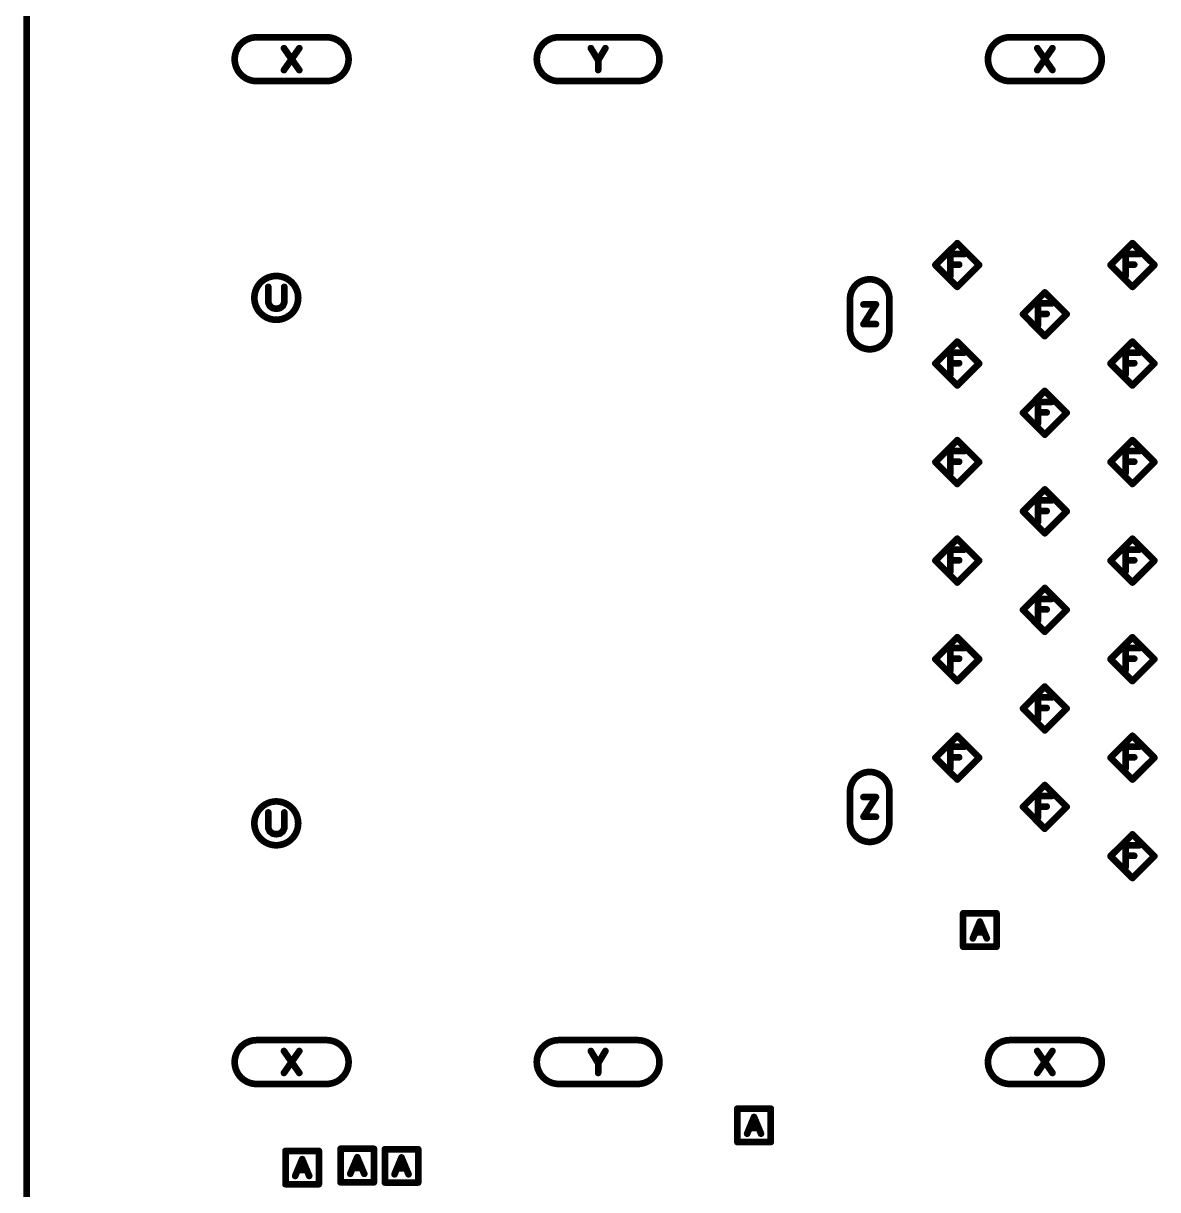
# Model space of a CAD drawing. Extents: x -14.2 to 19.9, y -5.2 to 16.9.
# Drawn here: x -0.003 to 1.017, y 3.421 to 4.47 of the extents above; entities that cross this region are included whole.
import ezdxf

# ---------------------------------------------------------------- set-up
doc = ezdxf.new("R2010")
doc.units = 0
doc.layers.get('0').update_dxf_attribs({"linetype": 'CONTINUOUS'})
doc.layers.add('FAB', color=2, linetype='CONTINUOUS')

# ---------------------------------------------------------------- blocks, each defined once
blk = doc.blocks.new('ROUND_1')
at = {"const_width": 0.003}
blk.add_lwpolyline([(-0.0015, 0, 1), (0.0015, 0, 1)], format="xyb", close=True, dxfattribs=at)

msp = doc.modelspace()

# ---------------------------------------------------------------- linework, layer by layer
at = {"layer": 'FAB', "const_width": 0.006}
for points in [[(0, 5.63), (0, 0)], [(0.2067, 4.457), (0.2697, 4.457)], [(0.4783, 4.457), (0.5492, 4.457)], [(0.8839, 4.457), (0.9468, 4.457)], [(0.2313, 4.4275), (0.2451, 4.4472)], [(0.2313, 4.4472), (0.2451, 4.4275)], [(0.5138, 4.4363), (0.5072, 4.4472)], [(0.5203, 4.4472), (0.5138, 4.4363)], [(0.9085, 4.4275), (0.9222, 4.4472)], [(0.9085, 4.4472), (0.9222, 4.4275)], [(0.5138, 4.4275), (0.5138, 4.4363)], [(0.2697, 4.4176), (0.2067, 4.4176)], [(0.5492, 4.4176), (0.4783, 4.4176)], [(0.9468, 4.4176), (0.8839, 4.4176)], [(0.8169, 4.2523), (0.8366, 4.2719)], [(0.8366, 4.2719), (0.8563, 4.2523)], [(0.9744, 4.2523), (0.9941, 4.2719)], [(0.9941, 4.2719), (1.0138, 4.2523)], [(0.8304, 4.2424), (0.8304, 4.2621)], [(0.8304, 4.2621), (0.8428, 4.2621)], [(0.9879, 4.2424), (0.9879, 4.2621)], [(0.9879, 4.2621), (1.0003, 4.2621)], [(0.8366, 4.2326), (0.8169, 4.2523)], [(0.8383, 4.2526), (0.8304, 4.2526)], [(0.8563, 4.2523), (0.8366, 4.2326)], [(0.9941, 4.2326), (0.9744, 4.2523)], [(0.9957, 4.2526), (0.9879, 4.2526)], [(1.0138, 4.2523), (0.9941, 4.2326)], [(0.2172, 4.2326), (0.2172, 4.2185)], [(0.2316, 4.2185), (0.2316, 4.2326)], [(0.8957, 4.208), (0.9153, 4.2276)], [(0.9153, 4.2276), (0.935, 4.208)], [(0.2172, 4.2185), (0.2185, 4.2155)], [(0.2185, 4.2155), (0.2211, 4.2135)], [(0.2211, 4.2135), (0.2244, 4.2129)], [(0.2244, 4.2129), (0.2277, 4.2135)], [(0.2277, 4.2135), (0.2303, 4.2155)], [(0.2303, 4.2155), (0.2316, 4.2185)], [(0.7402, 4.1942), (0.7402, 4.2217)], [(0.7523, 4.2168), (0.7635, 4.2168)], [(0.7635, 4.2168), (0.7523, 4.1991)], [(0.7756, 4.2217), (0.7756, 4.1942)], [(0.9091, 4.1981), (0.9091, 4.2178)], [(0.9091, 4.2178), (0.9216, 4.2178)], [(0.9153, 4.1883), (0.8957, 4.208)], [(0.917, 4.2083), (0.9091, 4.2083)], [(0.935, 4.208), (0.9153, 4.1883)], [(0.7523, 4.1991), (0.7635, 4.1991)], [(0.8169, 4.1637), (0.8366, 4.1834)], [(0.8366, 4.1834), (0.8563, 4.1637)], [(0.9744, 4.1637), (0.9941, 4.1834)], [(0.9941, 4.1834), (1.0138, 4.1637)], [(0.8304, 4.1538), (0.8304, 4.1735)], [(0.8304, 4.1735), (0.8428, 4.1735)], [(0.9879, 4.1538), (0.9879, 4.1735)], [(0.9879, 4.1735), (1.0003, 4.1735)], [(0.8366, 4.144), (0.8169, 4.1637)], [(0.8383, 4.164), (0.8304, 4.164)], [(0.8563, 4.1637), (0.8366, 4.144)], [(0.9941, 4.144), (0.9744, 4.1637)], [(0.9957, 4.164), (0.9879, 4.164)], [(1.0138, 4.1637), (0.9941, 4.144)], [(0.8957, 4.1194), (0.9153, 4.1391)], [(0.9153, 4.1391), (0.935, 4.1194)], [(0.9091, 4.1095), (0.9091, 4.1292)], [(0.9091, 4.1292), (0.9216, 4.1292)], [(0.9153, 4.0997), (0.8957, 4.1194)], [(0.917, 4.1197), (0.9091, 4.1197)], [(0.935, 4.1194), (0.9153, 4.0997)], [(0.8169, 4.0751), (0.8366, 4.0948)], [(0.8366, 4.0948), (0.8563, 4.0751)], [(0.9744, 4.0751), (0.9941, 4.0948)], [(0.9941, 4.0948), (1.0138, 4.0751)], [(0.8304, 4.0652), (0.8304, 4.085)], [(0.8304, 4.085), (0.8428, 4.085)], [(0.9879, 4.0652), (0.9879, 4.085)], [(0.9879, 4.085), (1.0003, 4.085)], [(0.8366, 4.0554), (0.8169, 4.0751)], [(0.8383, 4.0754), (0.8304, 4.0754)], [(0.8563, 4.0751), (0.8366, 4.0554)], [(0.9941, 4.0554), (0.9744, 4.0751)], [(0.9957, 4.0754), (0.9879, 4.0754)], [(1.0138, 4.0751), (0.9941, 4.0554)], [(0.8957, 4.0308), (0.9153, 4.0505)], [(0.9153, 4.0505), (0.935, 4.0308)], [(0.9091, 4.021), (0.9091, 4.0407)], [(0.9091, 4.0407), (0.9216, 4.0407)], [(0.9153, 4.0111), (0.8957, 4.0308)], [(0.917, 4.0311), (0.9091, 4.0311)], [(0.935, 4.0308), (0.9153, 4.0111)], [(0.8169, 3.9865), (0.8366, 4.0062)], [(0.8366, 4.0062), (0.8563, 3.9865)], [(0.9744, 3.9865), (0.9941, 4.0062)], [(0.9941, 4.0062), (1.0138, 3.9865)], [(0.8304, 3.9767), (0.8304, 3.9964)], [(0.8304, 3.9964), (0.8428, 3.9964)], [(0.9879, 3.9767), (0.9879, 3.9964)], [(0.9879, 3.9964), (1.0003, 3.9964)], [(0.8366, 3.9668), (0.8169, 3.9865)], [(0.8383, 3.9868), (0.8304, 3.9868)], [(0.8563, 3.9865), (0.8366, 3.9668)], [(0.9941, 3.9668), (0.9744, 3.9865)], [(0.9957, 3.9868), (0.9879, 3.9868)], [(1.0138, 3.9865), (0.9941, 3.9668)], [(0.8957, 3.9422), (0.9153, 3.9619)], [(0.9153, 3.9619), (0.935, 3.9422)], [(0.9091, 3.9324), (0.9091, 3.9521)], [(0.9091, 3.9521), (0.9216, 3.9521)], [(0.9153, 3.9225), (0.8957, 3.9422)], [(0.917, 3.9426), (0.9091, 3.9426)], [(0.935, 3.9422), (0.9153, 3.9225)], [(0.8169, 3.8979), (0.8366, 3.9176)], [(0.8366, 3.9176), (0.8563, 3.8979)], [(0.9744, 3.8979), (0.9941, 3.9176)], [(0.9941, 3.9176), (1.0138, 3.8979)], [(0.8366, 3.8782), (0.8169, 3.8979)], [(0.8304, 3.8881), (0.8304, 3.9078)], [(0.8304, 3.9078), (0.8428, 3.9078)], [(0.8383, 3.8983), (0.8304, 3.8983)], [(0.8563, 3.8979), (0.8366, 3.8782)], [(0.9941, 3.8782), (0.9744, 3.8979)], [(0.9879, 3.8881), (0.9879, 3.9078)], [(0.9879, 3.9078), (1.0003, 3.9078)], [(0.9957, 3.8983), (0.9879, 3.8983)], [(1.0138, 3.8979), (0.9941, 3.8782)], [(0.8957, 3.8536), (0.9153, 3.8733)], [(0.9153, 3.8733), (0.935, 3.8536)], [(0.9091, 3.8438), (0.9091, 3.8635)], [(0.9091, 3.8635), (0.9216, 3.8635)], [(0.9153, 3.8339), (0.8957, 3.8536)], [(0.917, 3.854), (0.9091, 3.854)], [(0.935, 3.8536), (0.9153, 3.8339)], [(0.8169, 3.8093), (0.8366, 3.829)], [(0.8366, 3.829), (0.8563, 3.8093)], [(0.9744, 3.8093), (0.9941, 3.829)], [(0.9941, 3.829), (1.0138, 3.8093)], [(0.8304, 3.7995), (0.8304, 3.8192)], [(0.8304, 3.8192), (0.8428, 3.8192)], [(0.9879, 3.7995), (0.9879, 3.8192)], [(0.9879, 3.8192), (1.0003, 3.8192)], [(0.8366, 3.7897), (0.8169, 3.8093)], [(0.8383, 3.8097), (0.8304, 3.8097)], [(0.8563, 3.8093), (0.8366, 3.7897)], [(0.9941, 3.7897), (0.9744, 3.8093)], [(0.9957, 3.8097), (0.9879, 3.8097)], [(1.0138, 3.8093), (0.9941, 3.7897)], [(0.8957, 3.7651), (0.9153, 3.7847)], [(0.9153, 3.7847), (0.935, 3.7651)], [(0.7402, 3.7513), (0.7402, 3.7788)], [(0.7523, 3.7739), (0.7635, 3.7739)], [(0.7635, 3.7739), (0.7523, 3.7562)], [(0.7756, 3.7788), (0.7756, 3.7513)], [(0.9091, 3.7552), (0.9091, 3.7749)], [(0.9091, 3.7749), (0.9216, 3.7749)], [(0.9153, 3.7454), (0.8957, 3.7651)], [(0.917, 3.7654), (0.9091, 3.7654)], [(0.935, 3.7651), (0.9153, 3.7454)], [(0.2172, 3.7601), (0.2172, 3.746)], [(0.2316, 3.746), (0.2316, 3.7601)], [(0.7523, 3.7562), (0.7635, 3.7562)], [(0.2172, 3.746), (0.2185, 3.7431)], [(0.2185, 3.7431), (0.2211, 3.7411)], [(0.2211, 3.7411), (0.2244, 3.7405)], [(0.2244, 3.7405), (0.2277, 3.7411)], [(0.2277, 3.7411), (0.2303, 3.7431)], [(0.2303, 3.7431), (0.2316, 3.746)], [(0.9744, 3.7208), (0.9941, 3.7404)], [(0.9941, 3.7404), (1.0138, 3.7208)], [(0.9879, 3.7109), (0.9879, 3.7306)], [(0.9879, 3.7306), (1.0003, 3.7306)], [(0.9941, 3.7011), (0.9744, 3.7208)], [(0.9957, 3.7211), (0.9879, 3.7211)], [(1.0138, 3.7208), (0.9941, 3.7011)], [(0.8419, 3.6394), (0.8419, 3.6694)], [(0.8419, 3.6694), (0.8719, 3.6694)], [(0.8719, 3.6694), (0.8719, 3.6394)], [(0.8506, 3.6469), (0.8569, 3.6619)], [(0.8569, 3.6619), (0.8632, 3.6469)], [(0.8609, 3.6522), (0.8529, 3.6522)], [(0.8719, 3.6394), (0.8419, 3.6394)], [(0.2067, 3.5554), (0.2697, 3.5554)], [(0.4783, 3.5554), (0.5492, 3.5554)], [(0.8839, 3.5554), (0.9468, 3.5554)], [(0.2313, 3.5259), (0.2451, 3.5456)], [(0.2313, 3.5456), (0.2451, 3.5259)], [(0.5138, 3.5347), (0.5072, 3.5456)], [(0.5203, 3.5456), (0.5138, 3.5347)], [(0.9085, 3.5259), (0.9222, 3.5456)], [(0.9085, 3.5456), (0.9222, 3.5259)], [(0.5138, 3.5259), (0.5138, 3.5347)], [(0.2697, 3.516), (0.2067, 3.516)], [(0.5492, 3.516), (0.4783, 3.516)], [(0.9468, 3.516), (0.8839, 3.516)], [(0.6389, 3.4638), (0.6389, 3.4938)], [(0.6389, 3.4938), (0.6689, 3.4938)], [(0.6689, 3.4938), (0.6689, 3.4638)], [(0.6477, 3.4713), (0.6539, 3.4863)], [(0.6539, 3.4863), (0.6602, 3.4713)], [(0.6579, 3.4765), (0.6499, 3.4765)], [(0.2822, 3.4276), (0.2822, 3.4577)], [(0.2822, 3.4577), (0.3122, 3.4577)], [(0.3122, 3.4577), (0.3122, 3.4276)], [(0.322, 3.4274), (0.322, 3.4573)], [(0.322, 3.4573), (0.352, 3.4573)], [(0.352, 3.4573), (0.352, 3.4274)], [(0.6689, 3.4638), (0.6389, 3.4638)], [(0.2327, 3.4259), (0.2327, 3.4558)], [(0.2327, 3.4558), (0.2627, 3.4558)], [(0.2414, 3.4333), (0.2477, 3.4484)], [(0.2477, 3.4484), (0.254, 3.4333)], [(0.2627, 3.4558), (0.2627, 3.4259)], [(0.2909, 3.4352), (0.2972, 3.4501)], [(0.2972, 3.4501), (0.3035, 3.4352)], [(0.3307, 3.4348), (0.337, 3.4499)], [(0.337, 3.4499), (0.3433, 3.4348)], [(0.2517, 3.4386), (0.2437, 3.4386)], [(0.3012, 3.4404), (0.2932, 3.4404)], [(0.341, 3.4401), (0.333, 3.4401)], [(0.2627, 3.4259), (0.2327, 3.4259)], [(0.3122, 3.4276), (0.2822, 3.4276)], [(0.352, 3.4274), (0.322, 3.4274)]]:
    msp.add_lwpolyline(points, dxfattribs=at)
for points in [[(0.2067, 4.457, 1), (0.2067, 4.4176)], [(0.2697, 4.4176, 1), (0.2697, 4.457)], [(0.4783, 4.457, 1), (0.4783, 4.4176)], [(0.5492, 4.4176, 1), (0.5492, 4.457)], [(0.8839, 4.457, 1), (0.8839, 4.4176)], [(0.9468, 4.4176, 1), (0.9468, 4.457)], [(0.7756, 4.2217, 1), (0.7402, 4.2217)], [(0.7402, 4.1942, 1), (0.7756, 4.1942)], [(0.7756, 3.7788, 1), (0.7402, 3.7788)], [(0.7402, 3.7513, 1), (0.7756, 3.7513)], [(0.2067, 3.5554, 1), (0.2067, 3.516)], [(0.2697, 3.516, 1), (0.2697, 3.5554)], [(0.4783, 3.5554, 1), (0.4783, 3.516)], [(0.5492, 3.516, 1), (0.5492, 3.5554)], [(0.8839, 3.5554, 1), (0.8839, 3.516)], [(0.9468, 3.516, 1), (0.9468, 3.5554)]]:
    msp.add_lwpolyline(points, format="xyb", dxfattribs=at)
for points in [[(0.2047, 4.2227, 1), (0.2441, 4.2227, 1)], [(0.2047, 3.7503, 1), (0.2441, 3.7503, 1)]]:
    msp.add_lwpolyline(points, format="xyb", close=True, dxfattribs=at)

# ---------------------------------------------------------------- block references
at = {"layer": 'FAB'}
for p in [(0.2067, 4.457), (0.2067, 4.457), (0.2697, 4.457), (0.2697, 4.457), (0.4783, 4.457), (0.4783, 4.457), (0.5492, 4.457), (0.5492, 4.457), (0.8839, 4.457), (0.8839, 4.457), (0.9468, 4.457), (0.9468, 4.457), (0.2313, 4.4472), (0.2451, 4.4472), (0.5072, 4.4472), (0.5203, 4.4472), (0.9085, 4.4472), (0.9222, 4.4472), (0.5138, 4.4363), (0.5138, 4.4363), (0.5138, 4.4363), (0.2313, 4.4275), (0.2451, 4.4275), (0.5138, 4.4275), (0.9085, 4.4275), (0.9222, 4.4275), (0.2067, 4.4176), (0.2067, 4.4176), (0.2697, 4.4176), (0.2697, 4.4176), (0.4783, 4.4176), (0.4783, 4.4176), (0.5492, 4.4176), (0.5492, 4.4176), (0.8839, 4.4176), (0.8839, 4.4176), (0.9468, 4.4176), (0.9468, 4.4176), (0.8366, 4.2719), (0.8366, 4.2719), (0.9941, 4.2719), (0.9941, 4.2719), (0.8304, 4.2621), (0.8304, 4.2621), (0.8428, 4.2621), (0.9879, 4.2621), (0.9879, 4.2621), (1.0003, 4.2621), (0.8169, 4.2523), (0.8169, 4.2523), (0.8304, 4.2526), (0.8383, 4.2526), (0.8563, 4.2523), (0.8563, 4.2523), (0.9744, 4.2523), (0.9744, 4.2523), (0.9879, 4.2526), (0.9957, 4.2526), (1.0138, 4.2523), (1.0138, 4.2523), (0.8304, 4.2424), (0.9879, 4.2424), (0.2172, 4.2326), (0.2316, 4.2326), (0.8366, 4.2326), (0.8366, 4.2326), (0.9153, 4.2276), (0.9153, 4.2276), (0.9941, 4.2326), (0.9941, 4.2326), (0.2172, 4.2185), (0.2172, 4.2185), (0.2185, 4.2155), (0.2185, 4.2155), (0.2211, 4.2135), (0.2211, 4.2135), (0.2244, 4.2129), (0.2244, 4.2129), (0.2277, 4.2135), (0.2277, 4.2135), (0.2303, 4.2155), (0.2303, 4.2155), (0.2316, 4.2185), (0.2316, 4.2185), (0.7402, 4.2217), (0.7402, 4.2217), (0.7523, 4.2168), (0.7635, 4.2168), (0.7635, 4.2168), (0.7756, 4.2217), (0.7756, 4.2217), (0.9091, 4.2178), (0.9091, 4.2178), (0.9216, 4.2178), (0.8957, 4.208), (0.8957, 4.208), (0.9091, 4.2083), (0.917, 4.2083), (0.935, 4.208), (0.935, 4.208), (0.7402, 4.1942), (0.7402, 4.1942), (0.7523, 4.1991), (0.7523, 4.1991), (0.7635, 4.1991), (0.7756, 4.1942), (0.7756, 4.1942), (0.9091, 4.1981), (0.8366, 4.1834), (0.8366, 4.1834), (0.9153, 4.1883), (0.9153, 4.1883), (0.9941, 4.1834), (0.9941, 4.1834), (0.8304, 4.1735), (0.8304, 4.1735), (0.8428, 4.1735), (0.9879, 4.1735), (0.9879, 4.1735), (1.0003, 4.1735), (0.8169, 4.1637), (0.8169, 4.1637), (0.8304, 4.164), (0.8383, 4.164), (0.8563, 4.1637), (0.8563, 4.1637), (0.9744, 4.1637), (0.9744, 4.1637), (0.9879, 4.164), (0.9957, 4.164), (1.0138, 4.1637), (1.0138, 4.1637), (0.8304, 4.1538), (0.9879, 4.1538), (0.8366, 4.144), (0.8366, 4.144), (0.9153, 4.1391), (0.9153, 4.1391), (0.9941, 4.144), (0.9941, 4.144), (0.9091, 4.1292), (0.9091, 4.1292), (0.9216, 4.1292), (0.8957, 4.1194), (0.8957, 4.1194), (0.9091, 4.1197), (0.917, 4.1197), (0.935, 4.1194), (0.935, 4.1194), (0.9091, 4.1095), (0.9153, 4.0997), (0.9153, 4.0997), (0.8366, 4.0948), (0.8366, 4.0948), (0.9941, 4.0948), (0.9941, 4.0948), (0.8304, 4.085), (0.8304, 4.085), (0.8428, 4.085), (0.9879, 4.085), (0.9879, 4.085), (1.0003, 4.085), (0.8169, 4.0751), (0.8169, 4.0751), (0.8304, 4.0754), (0.8383, 4.0754), (0.8563, 4.0751), (0.8563, 4.0751), (0.9744, 4.0751), (0.9744, 4.0751), (0.9879, 4.0754), (0.9957, 4.0754), (1.0138, 4.0751), (1.0138, 4.0751), (0.8304, 4.0652), (0.8366, 4.0554), (0.8366, 4.0554), (0.9879, 4.0652), (0.9941, 4.0554), (0.9941, 4.0554), (0.9153, 4.0505), (0.9153, 4.0505), (0.9091, 4.0407), (0.9091, 4.0407), (0.9216, 4.0407), (0.8957, 4.0308), (0.8957, 4.0308), (0.9091, 4.0311), (0.917, 4.0311), (0.935, 4.0308), (0.935, 4.0308), (0.9091, 4.021), (0.8366, 4.0062), (0.8366, 4.0062), (0.9153, 4.0111), (0.9153, 4.0111), (0.9941, 4.0062), (0.9941, 4.0062), (0.8304, 3.9964), (0.8304, 3.9964), (0.8428, 3.9964), (0.9879, 3.9964), (0.9879, 3.9964), (1.0003, 3.9964), (0.8169, 3.9865), (0.8169, 3.9865), (0.8304, 3.9868), (0.8383, 3.9868), (0.8563, 3.9865), (0.8563, 3.9865), (0.9744, 3.9865), (0.9744, 3.9865), (0.9879, 3.9868), (0.9957, 3.9868), (1.0138, 3.9865), (1.0138, 3.9865), (0.8304, 3.9767), (0.9879, 3.9767), (0.8366, 3.9668), (0.8366, 3.9668), (0.9153, 3.9619), (0.9153, 3.9619), (0.9941, 3.9668), (0.9941, 3.9668), (0.9091, 3.9521), (0.9091, 3.9521), (0.9216, 3.9521), (0.8957, 3.9422), (0.8957, 3.9422), (0.9091, 3.9426), (0.917, 3.9426), (0.935, 3.9422), (0.935, 3.9422), (0.9091, 3.9324), (0.9153, 3.9225), (0.9153, 3.9225), (0.8366, 3.9176), (0.8366, 3.9176), (0.9941, 3.9176), (0.9941, 3.9176), (0.8169, 3.8979), (0.8169, 3.8979), (0.8304, 3.9078), (0.8304, 3.9078), (0.8304, 3.8983), (0.8383, 3.8983), (0.8428, 3.9078), (0.8563, 3.8979), (0.8563, 3.8979), (0.9744, 3.8979), (0.9744, 3.8979), (0.9879, 3.9078), (0.9879, 3.9078), (0.9879, 3.8983), (0.9957, 3.8983), (1.0003, 3.9078), (1.0138, 3.8979), (1.0138, 3.8979), (0.8304, 3.8881), (0.9879, 3.8881), (0.8366, 3.8782), (0.8366, 3.8782), (0.9941, 3.8782), (0.9941, 3.8782), (0.9153, 3.8733), (0.9153, 3.8733), (0.9091, 3.8635), (0.9091, 3.8635), (0.9216, 3.8635), (0.8957, 3.8536), (0.8957, 3.8536), (0.9091, 3.854), (0.917, 3.854), (0.935, 3.8536), (0.935, 3.8536), (0.9091, 3.8438), (0.8366, 3.829), (0.8366, 3.829), (0.9153, 3.8339), (0.9153, 3.8339), (0.9941, 3.829), (0.9941, 3.829), (0.8304, 3.8192), (0.8304, 3.8192), (0.8428, 3.8192), (0.9879, 3.8192), (0.9879, 3.8192), (1.0003, 3.8192), (0.8169, 3.8093), (0.8169, 3.8093), (0.8304, 3.8097), (0.8383, 3.8097), (0.8563, 3.8093), (0.8563, 3.8093), (0.9744, 3.8093), (0.9744, 3.8093), (0.9879, 3.8097), (0.9957, 3.8097), (1.0138, 3.8093), (1.0138, 3.8093), (0.8304, 3.7995), (0.9879, 3.7995), (0.8366, 3.7897), (0.8366, 3.7897), (0.9153, 3.7847), (0.9153, 3.7847), (0.9941, 3.7897), (0.9941, 3.7897), (0.7402, 3.7788), (0.7402, 3.7788), (0.7523, 3.7739), (0.7635, 3.7739), (0.7635, 3.7739), (0.7756, 3.7788), (0.7756, 3.7788), (0.9091, 3.7749), (0.9091, 3.7749), (0.9216, 3.7749), (0.8957, 3.7651), (0.8957, 3.7651), (0.9091, 3.7654), (0.917, 3.7654), (0.935, 3.7651), (0.935, 3.7651), (0.2172, 3.7601), (0.2316, 3.7601), (0.7402, 3.7513), (0.7402, 3.7513), (0.7523, 3.7562), (0.7523, 3.7562), (0.7635, 3.7562), (0.7756, 3.7513), (0.7756, 3.7513), (0.9091, 3.7552), (0.2172, 3.746), (0.2172, 3.746), (0.2185, 3.7431), (0.2185, 3.7431), (0.2211, 3.7411), (0.2211, 3.7411), (0.2244, 3.7405), (0.2244, 3.7405), (0.2277, 3.7411), (0.2277, 3.7411), (0.2303, 3.7431), (0.2303, 3.7431), (0.2316, 3.746), (0.2316, 3.746), (0.9153, 3.7454), (0.9153, 3.7454), (0.9941, 3.7404), (0.9941, 3.7404), (0.9879, 3.7306), (0.9879, 3.7306), (1.0003, 3.7306), (0.9744, 3.7208), (0.9744, 3.7208), (0.9879, 3.7211), (0.9957, 3.7211), (1.0138, 3.7208), (1.0138, 3.7208), (0.9879, 3.7109), (0.9941, 3.7011), (0.9941, 3.7011), (0.8419, 3.6694), (0.8419, 3.6694), (0.8719, 3.6694), (0.8719, 3.6694), (0.8569, 3.6619), (0.8569, 3.6619), (0.8506, 3.6469), (0.8529, 3.6522), (0.8609, 3.6522), (0.8632, 3.6469), (0.8419, 3.6394), (0.8419, 3.6394), (0.8719, 3.6394), (0.8719, 3.6394), (0.2067, 3.5554), (0.2067, 3.5554), (0.2697, 3.5554), (0.2697, 3.5554), (0.4783, 3.5554), (0.4783, 3.5554), (0.5492, 3.5554), (0.5492, 3.5554), (0.8839, 3.5554), (0.8839, 3.5554), (0.9468, 3.5554), (0.9468, 3.5554), (0.2313, 3.5456), (0.2451, 3.5456), (0.5072, 3.5456), (0.5203, 3.5456), (0.9085, 3.5456), (0.9222, 3.5456), (0.5138, 3.5347), (0.5138, 3.5347), (0.5138, 3.5347), (0.2313, 3.5259), (0.2451, 3.5259), (0.5138, 3.5259), (0.9085, 3.5259), (0.9222, 3.5259), (0.2067, 3.516), (0.2067, 3.516), (0.2697, 3.516), (0.2697, 3.516), (0.4783, 3.516), (0.4783, 3.516), (0.5492, 3.516), (0.5492, 3.516), (0.8839, 3.516), (0.8839, 3.516), (0.9468, 3.516), (0.9468, 3.516), (0.6389, 3.4938), (0.6389, 3.4938), (0.6689, 3.4938), (0.6689, 3.4938), (0.6539, 3.4863), (0.6539, 3.4863), (0.6477, 3.4713), (0.6499, 3.4765), (0.6579, 3.4765), (0.6602, 3.4713), (0.2822, 3.4577), (0.2822, 3.4577), (0.3122, 3.4577), (0.3122, 3.4577), (0.322, 3.4573), (0.322, 3.4573), (0.352, 3.4573), (0.352, 3.4573), (0.6389, 3.4638), (0.6389, 3.4638), (0.6689, 3.4638), (0.6689, 3.4638), (0.2327, 3.4558), (0.2327, 3.4558), (0.2477, 3.4484), (0.2477, 3.4484), (0.2627, 3.4558), (0.2627, 3.4558), (0.2972, 3.4501), (0.2972, 3.4501), (0.337, 3.4499), (0.337, 3.4499), (0.2437, 3.4386), (0.2517, 3.4386), (0.2932, 3.4404), (0.3012, 3.4404), (0.333, 3.4401), (0.341, 3.4401), (0.2327, 3.4259), (0.2327, 3.4259), (0.2414, 3.4333), (0.254, 3.4333), (0.2627, 3.4259), (0.2627, 3.4259), (0.2822, 3.4276), (0.2822, 3.4276), (0.2909, 3.4352), (0.3035, 3.4352), (0.3122, 3.4276), (0.3122, 3.4276), (0.322, 3.4274), (0.322, 3.4274), (0.3307, 3.4348), (0.3433, 3.4348), (0.352, 3.4274), (0.352, 3.4274)]:
    msp.add_blockref('ROUND_1', p, dxfattribs=at)

doc.saveas('drawing.dxf')
